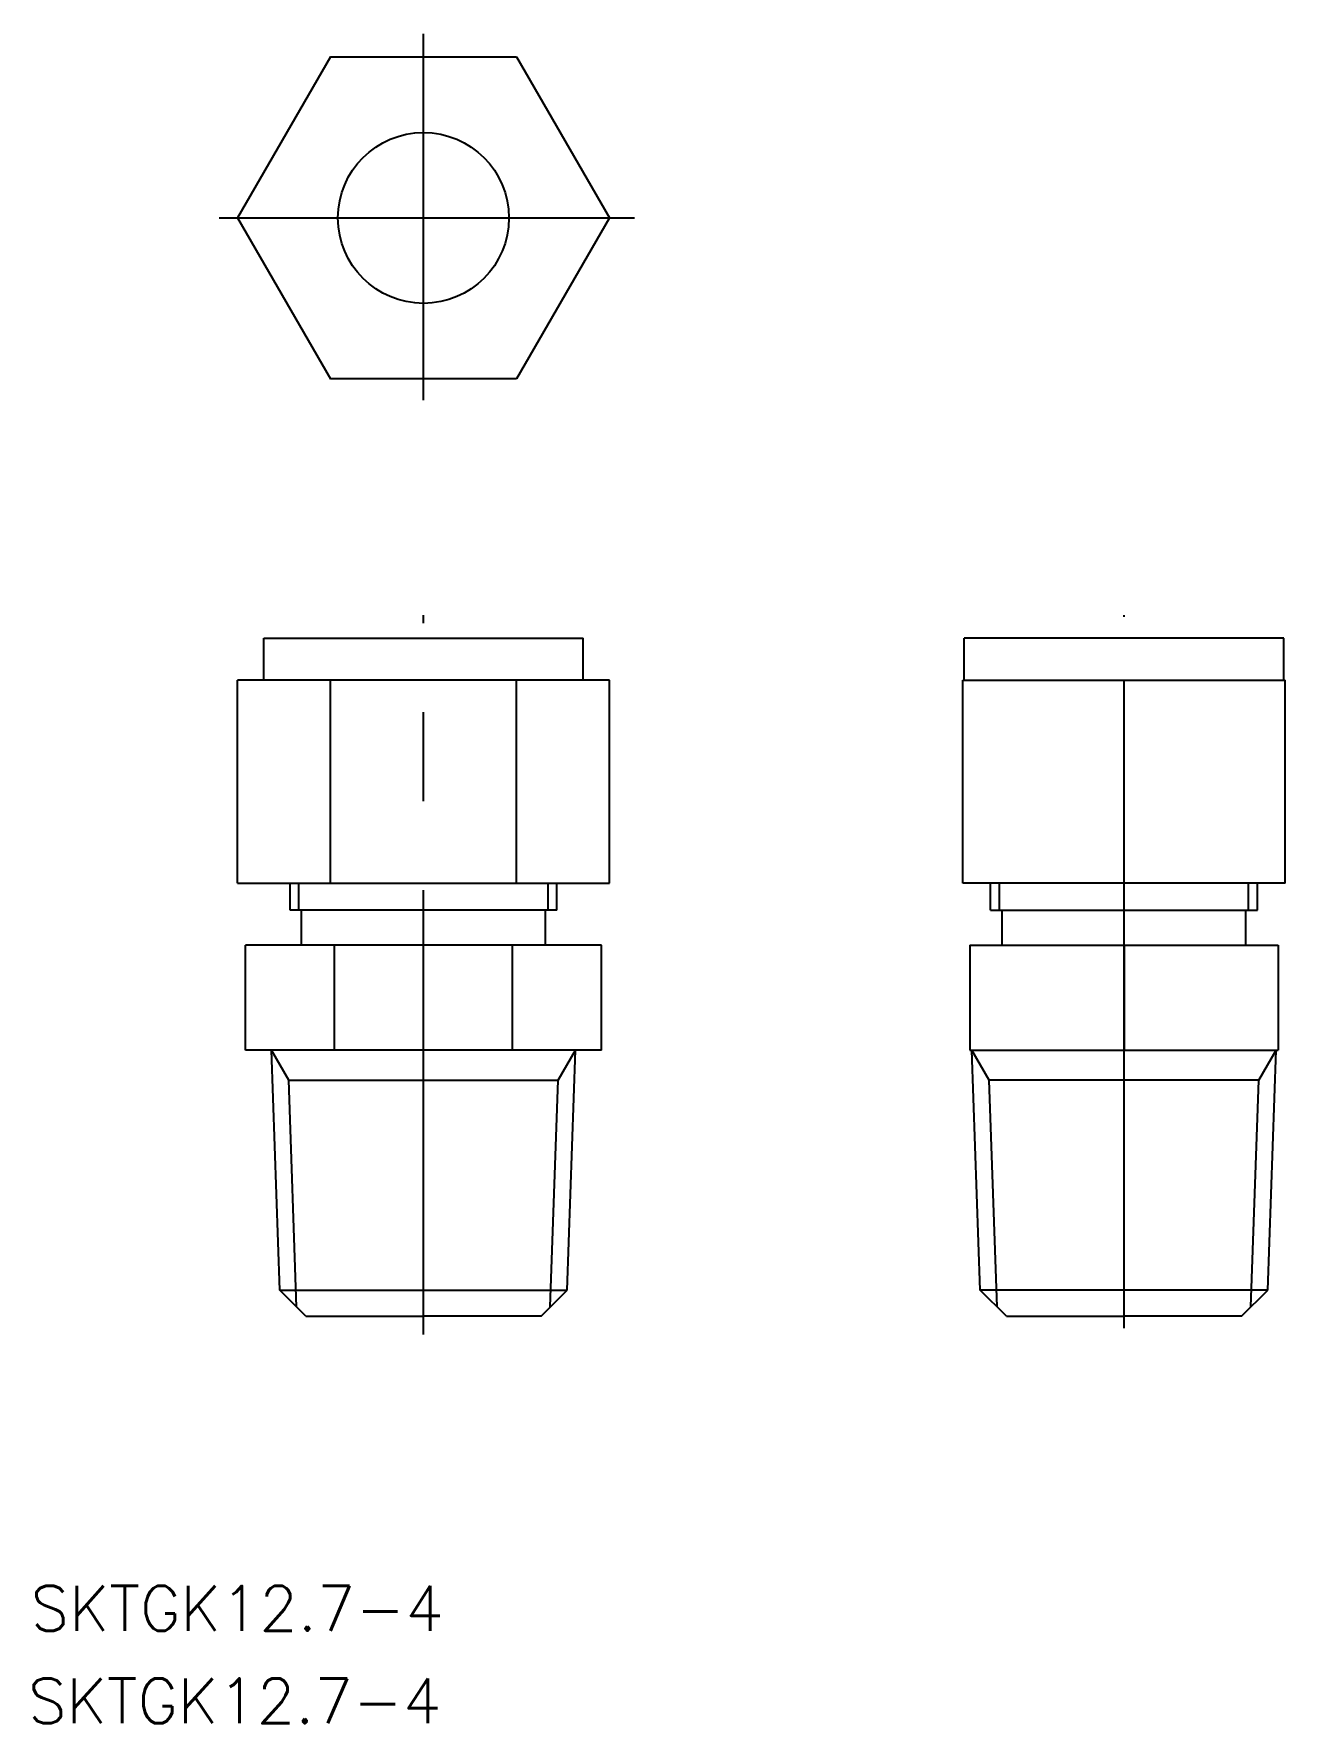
# Model space of a CAD drawing. Extents: x -28 to 62, y -37 to 83.
import ezdxf

# ---------------------------------------------------------------- set-up
doc = ezdxf.new("R2010")
doc.units = 0
doc.linetypes.add('CENTER', pattern=[50.8, 31.75, -6.35, 6.35, -6.35])
doc.layers.get('0').update_dxf_attribs({"linetype": 'CONTINUOUS'})
doc.layers.add('CENTER', color=1, linetype='CENTER')
doc.styles.get("Standard").update_dxf_attribs({"font": 'txt.shx', "bigfont": '@extfont2.shx'})

msp = doc.modelspace()

# ---------------------------------------------------------------- linework, layer by layer
at = {"color": 7, "linetype": 'CONTINUOUS'}
for p, q in [((-6.639528, 81.761801), (-13.279056, 70.261801)), ((-6.639528, 81.761801), (6.639528, 81.761801)), ((6.639528, 81.761801), (13.279056, 70.261801)), ((-13.279056, 70.261801), (-6.639528, 58.761801)), ((13.279056, 70.261801), (6.639528, 58.761801)), ((6.639528, 58.761801), (-6.639528, 58.761801)), ((-11.4, 37.261801), (-11.4, 40.261801)), ((-11.4, 40.261801), (11.4, 40.261801)), ((11.4, 37.261801), (11.4, 40.261801)), ((38.6, 37.261801), (38.6, 40.261801)), ((61.4, 40.261801), (38.6, 40.261801)), ((61.4, 37.261801), (61.4, 40.261801)), ((13.279055, 37.261801), (-13.279055, 37.261801)), ((-13.279055, 22.7618), (-13.279055, 37.261801)), ((-6.639528, 22.7618), (-6.639528, 37.261801)), ((6.639528, 22.7618), (6.639528, 37.261801)), ((13.279055, 22.7618), (13.279055, 37.261801)), ((38.499998, 22.761802), (38.499998, 37.261801)), ((38.499998, 37.261801), (61.499998, 37.261801)), ((50, 22.761802), (50, 37.261801)), ((61.500003, 22.761802), (61.500003, 37.261801)), ((-13.279055, 22.7618), (13.279055, 22.7618)), ((-9.525, 20.840001), (-9.525, 22.7618)), ((9.525, 20.840001), (9.525, 22.7618)), ((61.500003, 22.761802), (38.499998, 22.761802)), ((40.475, 20.840001), (40.475, 22.7618)), ((59.525, 20.840001), (59.525, 22.7618)), ((9.525, 20.840001), (-9.525, 20.840001)), ((-8.699999, 18.340001), (-8.699999, 20.840001)), ((8.7, 18.340001), (8.7, 20.840001)), ((40.475, 20.840001), (59.525, 20.840001)), ((41.3, 18.340001), (41.3, 20.840001)), ((58.699999, 18.340001), (58.699999, 20.840001)), ((-12.701706, 10.840002), (-12.701706, 18.340001)), ((12.701706, 18.340001), (-12.701706, 18.340001)), ((-6.350853, 10.840002), (-6.350853, 18.340001)), ((6.350853, 10.840002), (6.350853, 18.340001)), ((12.701706, 10.840002), (12.701706, 18.340001)), ((38.999998, 18.340001), (61.000001, 18.340001)), ((38.999999, 18.340001), (38.999999, 10.840002)), ((50.000001, 18.340001), (50.000001, 10.840002)), ((61.000001, 18.340001), (61.000001, 10.840002)), ((12.701706, 10.840002), (-12.701706, 10.840002)), ((-9.619234, 8.697787), (-10.856042, 10.840001)), ((-10.257679, -6.294866), (-10.856042, 10.840001)), ((9.619233, 8.697788), (10.856041, 10.840002)), ((10.257678, -6.294867), (10.856041, 10.840002)), ((39, 10.840002), (61.000002, 10.840002)), ((40.380767, 8.697788), (39.143959, 10.840002)), ((39.742322, -6.294867), (39.143959, 10.840002)), ((59.619234, 8.697787), (60.856042, 10.840001)), ((60.257679, -6.294866), (60.856042, 10.840001)), ((-8.392546, -8.159998), (-10.257678, -6.294866)), ((8.392546, -8.159999), (10.257678, -6.294867)), ((41.607454, -8.159999), (39.742322, -6.294867)), ((58.392546, -8.159998), (60.257678, -6.294866)), ((-8.392546, -8.16), (0, -8.16)), ((8.392546, -8.16), (0, -8.16)), ((41.607454, -8.16), (50, -8.16)), ((58.392546, -8.16), (50, -8.16))]:
    msp.add_line(p, q, dxfattribs=at)
at = {"color": 3, "linetype": 'CONTINUOUS'}
for p, q in [((-8.889999, 20.840001), (-8.889999, 22.7618)), ((8.89, 20.840001), (8.89, 22.7618)), ((41.11, 20.840001), (41.11, 22.7618)), ((58.889999, 20.840001), (58.889999, 22.7618)), ((-9.053632, -7.498912), (-9.619233, 8.697788)), ((-9.619233, 8.697787), (9.619233, 8.697787)), ((9.053632, -7.498913), (9.619233, 8.697787)), ((59.619233, 8.697787), (40.380767, 8.697787)), ((40.946368, -7.498913), (40.380767, 8.697787)), ((59.053632, -7.498912), (59.619233, 8.697788)), ((-10.257679, -6.294867), (10.257678, -6.294867)), ((60.257679, -6.294867), (39.742322, -6.294867))]:
    msp.add_line(p, q, dxfattribs=at)
at = {"color": 7, "linetype": 'CONTINUOUS'}
msp.add_circle((0, 70.261801), 6.1, dxfattribs=at)
at = {"layer": 'CENTER', "color": 1, "linetype": 'CENTER'}
for p, q in [((0, 57.252549), (0, 83.411604)), ((-14.581496, 70.261801), (15.05, 70.261801)), ((0, -9.482048), (0, 41.891556)), ((50, -9.017047), (50, 41.891556))]:
    msp.add_line(p, q, dxfattribs=at)

# ---------------------------------------------------------------- texts
at = {"color": 7, "linetype": 'CONTINUOUS'}
for p in [(-28.036868, -30.625907), (-28.220385, -37.229676)]:
    msp.add_text('SKTGK12.7-4', height=3.2, dxfattribs=at).set_placement(p)

doc.saveas('drawing.dxf')
